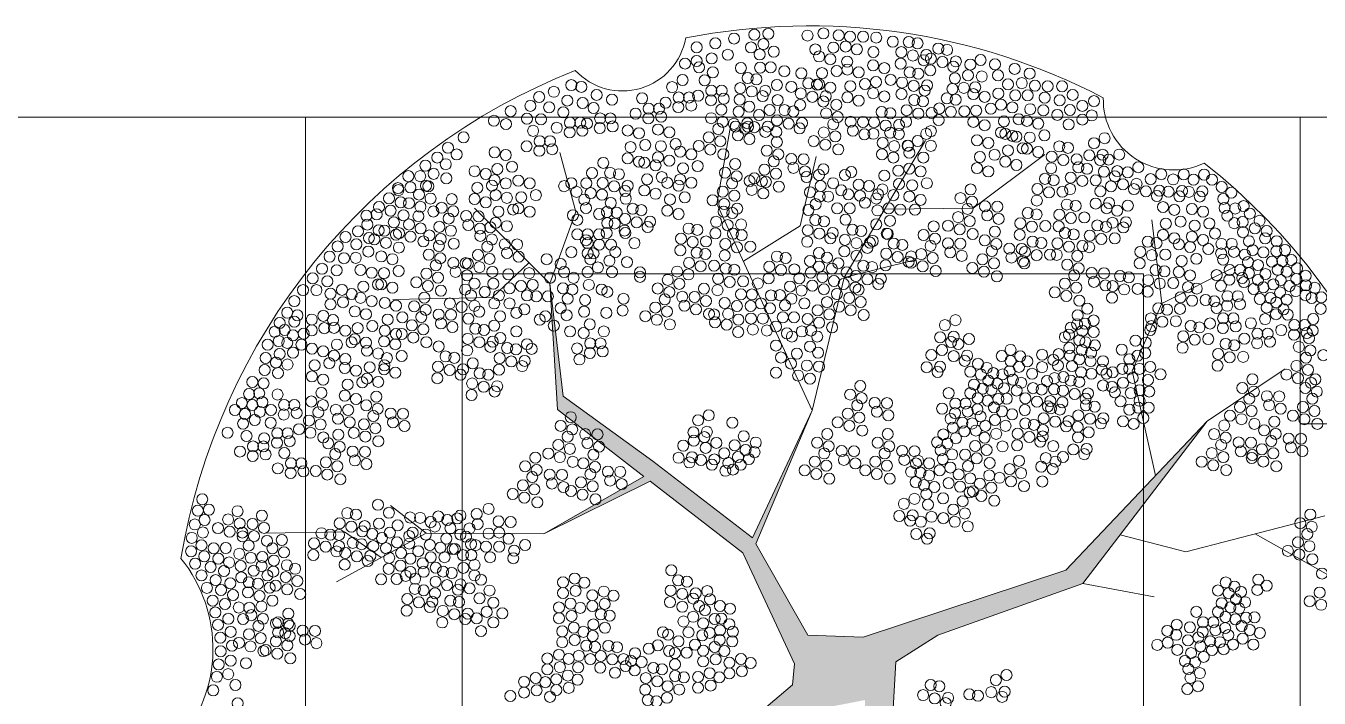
# Model space of a CAD drawing. Header units: metres. Extents: x 0 to 8495, y 0 to 3455.
# Drawn here: x 8290.879 to 8292.777, y 224.199 to 225.185 of the extents above; entities that cross this region are included whole.
import ezdxf

# ---------------------------------------------------------------- set-up
doc = ezdxf.new("R2010")
doc.units = ezdxf.units.M
doc.header["$MEASUREMENT"] = 0
doc.layers.get('0').update_dxf_attribs({"lineweight": 18})
doc.layers.add('zelen', color=69, linetype='Continuous', lineweight=18)

# ---------------------------------------------------------------- blocks, each defined once
blk = doc.blocks.new('z_550')
at = {"linetype": 'Continuous', "lineweight": 13}
blk.add_hatch(color=256, dxfattribs=at).paths.add_polyline_path([(13.85, -29.92), (13.85, -95.11), (29.93, -116.54), (22.78, -191.56), (37.59, -108.88), (81.37, -125.37), (37.97, -106.72), (23.68, -91.54), (28.15, -12.06), (47.8, 0.45), (115.71, 24.56), (173.79, 100.47), (107.67, 30.81), (12.96, -0.45), (-12.96, 0.45), (-37.24, 43.13), (-10.88, 105.37), (-38.87, 45.99), (-85.33, 81.71), (-127.33, 112.08), (-133.58, 164.77), (-130.01, 105.83), (-89.6, 74.6), (-136.3, 47.8), (-86.67, 72.34), (-43.34, 38.85), (-19.21, -12.95), (-20.1, -22.77), (-85.33, -78.14), (-88.9, -115.65), (-154.13, -152.26), (-82.65, -116.54), (-78.18, -82.61), (-9.38, -34.38)])
at = {"lineweight": 13}
for p, q in [((-55.42, 202.04), (-48.97, 239.09)), ((3.99, 167.59), (42.08, 231.66)), ((-121.44, 198.23), (-128.87, 226.09)), ((-16.45, 191.73), (-9.02, 224.23)), ((64.38, 200.09), (97.82, 225.16)), ((-133.58, 164.77), (-168.82, 200.09)), ((-10.88, 105.37), (-55.42, 202.04)), ((23.03, 199.62), (64.38, 200.09)), ((-133.58, 164.77), (-121.44, 198.23)), ((152.64, 155.51), (147.99, 194.51)), ((-43.07, 175.24), (-16.45, 191.73)), ((3.99, 167.59), (37.44, 175.94)), ((-143.31, 174.52), (-160.46, 158.3)), ((152.64, 155.51), (186.09, 172.23)), ((-133.58, 164.77), (-130.01, 105.83)), ((-127.33, 112.08), (-133.58, 164.77)), ((-10.88, 105.37), (3.99, 167.59)), ((-160.46, 158.3), (-206.91, 157.37)), ((138.7, 123.94), (152.64, 155.51)), ((149.66, 75.05), (138.7, 123.94)), ((173.79, 100.47), (210.24, 124.87)), ((-85.33, 81.71), (-127.33, 112.08)), ((-130.01, 105.83), (-89.6, 74.6)), ((-38.87, 45.99), (-10.88, 105.37)), ((-10.88, 105.37), (-37.24, 43.13)), ((173.79, 100.47), (107.67, 30.81)), ((115.71, 24.56), (173.79, 100.47)), ((-38.87, 45.99), (-85.33, 81.71)), ((-136.3, 47.8), (-89.6, 74.6)), ((-86.67, 72.34), (-136.3, 47.8)), ((-86.67, 72.34), (-43.34, 38.85)), ((163.79, 39.44), (228.82, 56.16)), ((-229.57, 48.67), (-266.49, 48.06)), ((-212.35, 36.68), (-229.57, 48.67)), ((-191.43, 48.06), (-233.26, 25.31)), ((-136.3, 47.8), (-191.43, 48.06)), ((-12.96, 0.45), (-37.24, 43.13)), ((133.15, 47.35), (163.79, 39.44)), ((196.31, 47.8), (239.04, 23.66)), ((-43.34, 38.85), (-19.21, -12.95)), ((107.67, 30.81), (12.96, -0.45)), ((47.8, 0.45), (115.71, 24.56)), ((115.71, 24.56), (149.05, 18.3)), ((12.96, -0.45), (-12.96, 0.45)), ((28.15, -12.06), (47.8, 0.45)), ((23.68, -91.54), (28.15, -12.06)), ((-19.21, -12.95), (-20.1, -22.77)), ((-20.1, -22.77), (-85.33, -78.14))]:
    blk.add_line(p, q, dxfattribs=at)
at = {"color": 22, "lineweight": 5}
blk.add_line((-191.43, 48.06), (-208.04, 60.97), dxfattribs=at)
at = {"color": 82, "lineweight": 5}
for centre in [(-5.63, 281.7), (-56.17, 277.04), (-47.41, 279.32), (-13.08, 280.7), (1.52, 280.79), (6.78, 280.15), (12.92, 280.15), (19.05, 279.78), (26.79, 277.86), (34.29, 277.71), (38.38, 277.07), (-64.93, 275.2), (-57.92, 269.99), (-50.33, 271.73), (-9.43, 274.2), (-7.64, 270.94), (-2.38, 269.65), (-0.96, 275.11), (4.74, 275.57), (10, 274.29), (17.74, 273.01), (30.78, 272.95), (36.19, 271.39), (-70.34, 267.61), (-64.93, 268.8), (-63.77, 265.87), (-44.24, 265.57), (0.54, 264.16), (5.47, 268.52), (5.59, 264.81), (10.85, 263.53), (17.61, 266.77), (22.87, 265.49), (30.49, 267.55), (34.67, 263.51), (67.84, 269.25), (74.56, 267.24), (83.76, 265.14), (-71.51, 259.92), (-61.14, 259.81), (-57.34, 263.49), (-15.93, 263.06), (-12.72, 258.39), (-8.63, 257.75), (-7.64, 257.94), (-6.33, 263.15), (13.77, 258.03), (18.92, 258.99), (25.79, 260), (38.76, 262.87), (76.02, 262.11), (80.69, 257.9), (87.12, 258.45), (90.77, 262.94), (-76.38, 256.6), (-73.31, 251.75), (-68.49, 251.75), (-64.21, 252.57), (-58.07, 254.95), (-53.25, 254.95), (-10.82, 252.07), (-4.54, 252.35), (-2.38, 256.38), (5.59, 251.81), (6.91, 257.03), (17.61, 253.77), (22.87, 252.22), (69.72, 252.06), (76.16, 253.6), (84.05, 252.78), (89.89, 252.78), (93.25, 257.26), (97.78, 251.68), (99.24, 256.99), (105.96, 256.99), (110.93, 252.96), (-104.52, 250.76), (-90.41, 251.39), (-87.35, 246.54), (-82.53, 246.54), (-79.45, 249.37), (-73.46, 247.26), (-67.47, 247.99), (-58.22, 250.47), (-53.41, 246.1), (-52.23, 251.2), (-5.71, 249.88), (0.36, 248.32), (10.85, 250.25), (72.64, 246.56), (77.43, 248.37), (82.69, 247.09), (91.06, 246.28), (97.2, 245.73), (104.79, 250.4), (109.61, 245.91), (115.45, 247.83), (120.86, 250.03), (-93.48, 244.16), (-87.49, 242.05), (-81.5, 242.78), (64.46, 240.34), (78.75, 240.59), (85.61, 241.6), (89.53, 240.81), (94.79, 239.53), (103.77, 243.62), (115.45, 241.43), (119.84, 243.35), (-104.21, 238.21), (-97.14, 236.33), (-91.88, 235.05), (-82.95, 236.76), (-77.69, 235.48), (42.42, 234.74), (44.61, 236.03), (69.72, 238.78), (77.43, 235.37), (79.38, 234.76), (82.69, 233.81), (84.63, 233.48), (97.71, 234.03), (109.03, 239.14), (-181.2, 228.24), (-173.9, 233.1), (-95.82, 228.55), (-88.96, 229.56), (-81.64, 228.98), (-74.77, 229.99), (33.75, 229.28), (33.95, 229.16), (38.48, 231.45), (44.61, 229.16), (66.19, 231.73), (71.45, 230.45), (87.56, 227.99), (89.53, 227.81), (90.85, 233.03), (-186.17, 223.67), (-177.11, 225.13), (-159.42, 226.12), (-154.16, 224.84), (-97.14, 223.33), (-91.88, 221.78), (-89.4, 221.29), (-82.95, 223.76), (-77.69, 222.21), (-72.63, 226.45), (-67.38, 225.17), (27.09, 223.67), (34.53, 225.96), (41.11, 223.67), (67.51, 223.95), (74.37, 224.96), (79.38, 221.76), (80.69, 226.98), (94.79, 226.25), (-191.72, 219.91), (-187.92, 216.07), (-182.22, 220.56), (-168.77, 217.3), (-163.51, 216.01), (-158.11, 218.34), (-151.24, 219.35), (-84.14, 220.01), (-71.32, 218.67), (-7.68, 215.52), (-5.63, 218.18), (7.37, 216.89), (22.85, 215.25), (29.42, 217.53), (34.53, 218.45), (39.79, 217.17), (66.19, 218.74), (71.45, 217.18), (84.63, 220.2), (-204.57, 209.39), (-199.75, 214.97), (-198.73, 209.75), (-194.2, 214.97), (-191.43, 210.49), (-190.35, 210.25), (-181.93, 213.96), (-167.46, 209.52), (-160.59, 210.52), (-159.42, 213.12), (-154.16, 211.57), (-148.26, 212.88), (-143, 211.6), (-126.87, 210.3), (-123.51, 211.68), (-97.2, 210.48), (-88.09, 213.51), (-81.22, 214.52), (-78.65, 211.84), (-73.39, 210.56), (-72.63, 213.45), (-67.38, 211.89), (-13.52, 214.61), (-6.95, 210.39), (-1.11, 211.68), (10.87, 211.04), (15.69, 210.39), (29.71, 211.31), (35.85, 210.67), (42.71, 211.68), (176.07, 213.32), (180.6, 209.94), (-168.77, 204.3), (-158.9, 206.13), (-153.65, 204.85), (-146.94, 205.1), (-140.08, 206.11), (-98.37, 208.01), (-98.05, 204.39), (-89.4, 208.29), (-84.14, 206.74), (-77.34, 204.06), (-70.47, 205.06), (-11.91, 207.47), (-7.39, 205.45), (-3.44, 205.45), (2.69, 208.38), (6.05, 206.46), (11.46, 205.82), (19.05, 204.54), (19.93, 206.46), (21.97, 208.75), (27.09, 206.09), (34.53, 205.45), (39.79, 203.9), (181.33, 204.35), (185.13, 207.28), (-214.5, 197.12), (-163.51, 202.74), (-157.59, 198.35), (-150.72, 199.36), (-148.26, 199.89), (-143, 198.33), (-94.84, 199.72), (-90.75, 199.08), (-78.65, 198.84), (-73.39, 197.28), (-9.28, 201.88), (0.79, 199.96), (6.64, 199.96), (13.79, 202.52), (19.64, 198.95), (24.89, 199.96), (30.3, 199.32), (37.16, 199.32), (153.16, 200.52), (158.42, 199.24), (166.64, 199.65), (171.89, 198.37), (181.91, 200.14), (186.88, 199.87), (190.82, 200.97), (193.74, 197.49), (-219.32, 196.48), (-218.89, 192.36), (-153.65, 191.58), (-122.78, 196.66), (-98.35, 194.96), (-92.94, 193.41), (-86.66, 193.68), (19.05, 192.45), (25.48, 194.1), (154.47, 192.74), (161.34, 193.75), (167.95, 191.87), (174.82, 192.88), (183.23, 196.48), (186.44, 193), (190.38, 193.55), (198.27, 194.1), (-229.11, 186.5), (-223.27, 189.16), (-218.16, 186.05), (-215.6, 185.47), (-116.64, 185.04), (-98.64, 189.56), (-98.24, 188.43), (24, 188.15), (24.46, 187.97), (153.16, 187.52), (158.42, 185.97), (166.64, 186.65), (171.89, 185.1), (177.42, 188.17), (190.53, 188.79), (196.08, 190.62), (200.9, 185.95), (201.63, 189.34), (-232.76, 182.11), (-224, 183.12), (-218.45, 179.73), (-153.57, 179.02), (-123.51, 179.45), (-115.91, 183.67), (-115.91, 178.9), (-113.14, 178.9), (-110.51, 182.93), (-94, 183.67), (17.45, 184.67), (160.55, 183.14), (165.81, 181.85), (174.35, 180.94), (180.34, 178.84), (180.49, 183.32), (185.31, 183.32), (186.33, 179.57), (193.31, 184.58), (195.06, 180.37), (200.02, 179.36), (206.16, 179.91), (206.31, 184.58), (210.25, 180.46), (-236.56, 177.35), (-229.84, 176.62), (-224.29, 176.8), (-212.4, 177.44), (-207.14, 176.16), (-190.16, 178.3), (-186.86, 173.27), (-184.77, 176.61), (-178.7, 174.42), (-172.94, 174.31), (-171.87, 174.11), (-167.15, 178.16), (-161.76, 176.3), (-135.05, 176.16), (-128.47, 173.96), (-114.6, 176.16), (-105.69, 175.43), (-97.51, 174.79), (161.86, 175.35), (168.73, 176.36), (181.27, 175.95), (191.41, 178.26), (192.87, 174.79), (197.54, 173.41), (204.11, 174.97), (208.93, 175.33), (213.17, 175.79), (-244.45, 167.19), (-240.06, 171.67), (-233.2, 170.94), (-222.09, 171.1), (-216.83, 169.82), (-211.08, 169.66), (-204.22, 170.67), (-191.24, 169.4), (-185.85, 167.55), (-177.66, 170.26), (-172.27, 168.58), (-166.47, 172.43), (-160.41, 170.24), (-153.01, 169.11), (-143.22, 169.66), (-133.44, 167.46), (-126.87, 170.21), (-122.48, 167.46), (-115.91, 170.21), (-111.09, 172.31), (-104.52, 170.21), (-91.37, 170.03), (-91.37, 167.92), (160.55, 170.14), (165.81, 168.58), (178.2, 168.72), (184.33, 171.1), (189.15, 171.1), (190.18, 167.34), (193.31, 169.66), (201.05, 169.2), (206.74, 171.22), (210.98, 170.3), (215.51, 166.91), (215.8, 171.86), (219.89, 168.38), (-248.97, 161.7), (-242.69, 161.7), (-237.58, 165.81), (-230.71, 161.82), (-220.77, 163.32), (-213.91, 164.33), (-212.4, 164.45), (-207.14, 162.89), (-195.96, 165.36), (-190.57, 163.67), (-184.51, 161.48), (-173.17, 161.97), (-168.79, 164.72), (-163.97, 160.87), (-160.02, 164.72), (-152.43, 162.52), (-147.02, 163.62), (-141.62, 164.17), (-127.45, 162.52), (-123.07, 161.97), (-115.33, 164.17), (-109.34, 161.97), (-106.71, 160.87), (180.22, 163.72), (184.19, 166.61), (190.97, 165.45), (195.5, 162.24), (197.54, 166.46), (200.02, 162.98), (204.7, 164.35), (208.2, 166.36), (212.29, 163.62), (215.22, 161.24), (220.04, 163.98), (224.12, 162.79), (-253.06, 156.57), (-236.12, 160.08), (-236.12, 155.04), (-230.27, 156.05), (-226.18, 159.89), (-222.09, 158.1), (-216.83, 156.54), (-210.73, 155.73), (-192.27, 158.2), (-180.32, 155.47), (-170.39, 159.22), (-159.58, 155.47), (-157.39, 159.22), (-152.43, 155.47), (-144.25, 159.22), (-139.87, 158.77), (-134.46, 158.77), (-125.26, 157.67), (-117.08, 157.12), (-99.11, 157.67), (-51.79, 155.65), (-44.19, 159.77), (-39.08, 159.68), (-34.85, 155.47), (-30.17, 159.22), (-25.98, 159.34), (-20.58, 157.66), (-14.52, 155.47), (-3.94, 156.1), (183.28, 158.87), (188.1, 158.87), (189.13, 155.12), (198.42, 157.58), (203.38, 158.03), (206.16, 155.93), (207.91, 160.6), (210.98, 157.21), (219.74, 159.32), (222.66, 158.03), (227.19, 158.31), (-224.76, 151.73), (-219.5, 150.45), (-205.47, 154.45), (-202.55, 148.96), (-196.99, 154.16), (-193.69, 149.14), (-191.59, 152.48), (-185.53, 150.29), (-179.77, 150.17), (-174.77, 153.82), (-168.79, 154.37), (-166.59, 151.63), (-156.81, 149.43), (-149.21, 151.08), (-145.42, 152.72), (-135.63, 149.43), (-128.47, 153.27), (-125.7, 149.98), (-117.52, 151.63), (-107.15, 151.08), (-99.55, 152.18), (-59.16, 150.56), (-56.76, 150.34), (-50.18, 150.62), (-46.09, 154.28), (-39.67, 154.28), (-30.61, 153.18), (-24.62, 148.97), (-23.6, 154.56), (-19.36, 148.97), (-8.32, 152.22), (-2.93, 150.37), (1.7, 153.98), (113.26, 149.89), (117.79, 153), (183.14, 154.38), (201.63, 153.55), (206.01, 150.44), (209.52, 152.72), (211.48, 150.25), (-239.03, 143.92), (-234.45, 144.05), (-229.19, 142.76), (-223.45, 143.95), (-216.58, 144.95), (-184.49, 146.13), (-179.1, 144.45), (-171.63, 148.34), (-168.41, 143.67), (-164.32, 143.03), (-159.58, 145.13), (-138.26, 147.87), (-131.69, 145.13), (-114.89, 145.68), (-56.32, 146.68), (-50.91, 145.58), (-45.36, 147.87), (-39.52, 148.42), (-38.64, 143.3), (-33.97, 148.42), (-32.07, 142.84), (-27.83, 144.67), (-13.03, 148.18), (-11.48, 142.84), (-7.64, 146.5), (-1.58, 144.31), (110.05, 144.12), (112.97, 145.77), (115.45, 142.66), (116.62, 146.04), (120.71, 147.51), (181.13, 143.99), (181.27, 148.48), (186.09, 148.48), (187.12, 144.72), (194.23, 146.25), (200.9, 148.15), (208.42, 143.02), (214.55, 145.4), (-226.27, 137.27), (-224.76, 138.73), (-219.5, 137.17), (-211.06, 137.7), (-171.92, 138.91), (-166.51, 137.35), (-160.23, 137.63), (-156.72, 139.35), (-149.21, 142.38), (-124.09, 142.38), (-117.75, 141.65), (-114.69, 136.79), (-109.87, 136.79), (-108.32, 142.38), (-45.51, 142.11), (-22.72, 141.47), (-20.39, 140), (-15.71, 142.38), (-8.55, 140), (107.27, 139.73), (109.17, 140.92), (113.99, 138.26), (116.91, 137.35), (120.71, 142.11), (140.28, 138.08), (145.1, 137.16), (182.44, 136.57), (191.16, 139.01), (197.15, 136.91), (197.29, 141.39), (202.11, 141.39), (203.14, 137.64), (214.4, 140.91), (220.39, 141.64), (-249.71, 136.21), (-244.81, 134.36), (-239.55, 133.08), (-234.45, 131.05), (-233.14, 136.26), (-219.08, 133.36), (-213.82, 132.08), (-205.8, 136.42), (-202.88, 130.93), (-172.21, 133.51), (-161.4, 135.16), (-153.51, 134.69), (-149.42, 134.04), (-144.25, 136.43), (-142.06, 134.23), (-120.82, 134.41), (-114.83, 132.31), (-108.84, 133.04), (-27.83, 135.79), (-18.05, 132.04), (-11.91, 135.33), (-8.12, 132.49), (77.77, 130.94), (81.86, 133.78), (86.39, 130.76), (96.61, 131.49), (104.35, 131.76), (109.32, 134.69), (109.61, 131.03), (115.16, 133.68), (119.54, 132.49), (121.3, 135.88), (133.86, 133.87), (141.31, 131.03), (144.81, 132.31), (186.53, 135.93), (-243.5, 126.58), (-236.63, 127.59), (-229.44, 125.34), (-229.19, 129.49), (-217.77, 125.58), (-211.06, 124.7), (-210.9, 126.58), (-209.75, 129.92), (-151.61, 128.37), (-145.33, 128.64), (-119.71, 129.29), (-25.5, 130.21), (-20.82, 127.37), (-13.37, 126.45), (-7.68, 125.99), (66.67, 127.28), (70.76, 125.35), (81.86, 128.56), (85.8, 125.81), (89.75, 128.38), (96.61, 125.72), (101.87, 129.11), (104.06, 126.45), (110.63, 126.18), (113.99, 129.38), (119.25, 128.47), (124.51, 124.53), (125.09, 128.47), (134.15, 124.9), (137.36, 129.38), (137.36, 124.9), (142.18, 124.9), (147.15, 125.81), (-244.81, 121.36), (-239.55, 119.81), (-224.18, 124.06), (-221.26, 118.57), (-219.08, 120.36), (-213.82, 118.8), (-205.8, 123.15), (-27.83, 123.16), (-17.46, 121.78), (-11.91, 120.32), (47.74, 123.47), (63.02, 123.52), (67.98, 122.24), (71.49, 119.4), (73.83, 122.88), (81.42, 123.8), (91.94, 122.61), (98.92, 119.21), (102.41, 120.55), (106.58, 121.09), (109.92, 119.44), (114.01, 118.8), (114.87, 123.25), (119.69, 122.61), (126.7, 122.61), (129.62, 123.25), (134.44, 118.4), (138.97, 120.69), (146.13, 119.68), (151.97, 122.33), (-260.87, 112.91), (-229.44, 112.34), (-228.13, 117.56), (52.94, 113.55), (63.02, 113.55), (64.77, 117.57), (68.86, 115.65), (72.95, 115.1), (75.72, 118.03), (78.77, 115.85), (96.4, 115.23), (102.15, 115.32), (106.42, 114.68), (125.09, 117.12), (129.33, 116.47), (130.64, 113.91), (138.09, 113.55), (142.18, 114.83), (146.71, 114.28), (-257.81, 108.05), (-252.99, 108.05), (-214.7, 111.94), (49.87, 106.31), (56.01, 108.69), (60.83, 108.69), (66.52, 111.17), (71.2, 110.07), (74.12, 106.95), (76.16, 110.8), (80.11, 110.98), (133.27, 109.7), (141.6, 106.77), (142.18, 109.98), (146.42, 106.77), (-271.52, 100.96), (-263.94, 105.67), (-257.95, 103.57), (-251.96, 104.3), (53.81, 101.55), (55.86, 104.21), (61.85, 104.94), (66.38, 105.95), (67.84, 102.65), (77.92, 105.03), (82.59, 103.66), (134.44, 100.36), (137.36, 105.86), (143.94, 101.92), (-284.25, 95.03), (-276.99, 99.29), (-264.08, 99.67), (-261.01, 94.82), (-256.19, 94.82), (-250.88, 96.7), (50.46, 94.23), (54.84, 97.43), (59.37, 99.72), (60.24, 95.7), (63.89, 99.36), (65.65, 96.06), (70.03, 98.26), (139.41, 99.17), (-275.39, 93.48), (-272.33, 88.63), (-267.51, 88.63), (-267.14, 92.44), (-261.15, 90.34), (-255.17, 91.07), (47.53, 90.57), (52.35, 90.02), (56.3, 92.49), (-278.46, 86.25), (-272.47, 84.15), (-266.48, 84.88), (-257.67, 85.59), (49.14, 86.82), (50.16, 82.7), (54.55, 84.89), (-260.74, 78.36), (-254.75, 76.25), (-254.61, 80.74), (-249.78, 80.74), (-248.76, 76.98), (48.7, 77.48), (53.67, 78.76), (-298.15, 58.6), (-296.11, 63.93), (-292.98, 59.07), (-279.59, 58.36), (-213.92, 61.37), (-162.21, 59.45), (-299.56, 52.17), (-295.02, 54.21), (-283.98, 54.49), (-278.58, 52.64), (-272.58, 52.41), (-213.48, 52.58), (-208.81, 57.61), (-198.88, 55.42), (-194.2, 55.23), (-189.23, 53.31), (-185.73, 55.88), (-181.49, 54.23), (-176.82, 54.96), (-175.36, 56.33), (-167.76, 57.07), (-167.33, 52.4), (-157.54, 53.59), (-300.98, 45.9), (-295.8, 48.4), (-288.69, 50.45), (-283.3, 48.76), (-277.3, 48.37), (-277.24, 46.57), (-271.9, 46.69), (-208.37, 48.37), (-204.72, 51.76), (-199.31, 46.72), (-197.71, 48.37), (-191.57, 47.45), (-187.34, 51.21), (-180.03, 50.38), (-175.36, 47.45), (-172.73, 46.45), (-171.12, 50.29), (-162.21, 47.91), (-157.25, 48.37), (-296.43, 42.45), (-290.78, 41.04), (-285.07, 41.17), (-274.41, 42.31), (-205.01, 43.79), (-199.31, 43.24), (-189.67, 42.6), (-184.71, 41.32), (-181.93, 45.53), (-179.01, 40.68), (-177.99, 40.68), (-170.39, 42.97), (-168.35, 42.51), (-163.38, 41.78), (-157.25, 41.78), (-152.87, 45.53), (-150.24, 39.95), (-145.12, 42.6), (-301.29, 39.62), (-299.41, 33.82), (-295.17, 37.27), (-288.58, 36.18), (-283.51, 34.39), (-278.8, 38.44), (-273.4, 36.59), (-208.66, 36.56), (-203.11, 38.85), (-198.73, 36.19), (-195.08, 39.67), (-193.02, 34.05), (-189.23, 36.84), (-182.81, 36.84), (-174.19, 37.84), (-170.25, 37.84), (-161.48, 36.84), (-150.67, 36.38), (-296.43, 28.34), (-292.19, 32.26), (-285.92, 30.37), (-278.12, 32.71), (-272.06, 30.52), (-208.95, 31.43), (-203.4, 32.9), (-200.92, 28.14), (-198.73, 29.97), (-192.55, 30.05), (-174.04, 31.89), (-168.79, 33.27), (-168.79, 28.32), (-76.77, 30.7), (-293.92, 22.53), (-289.84, 26.14), (-282.93, 24.68), (-277.79, 27.4), (-274.34, 25.1), (-269.99, 24.46), (-212.46, 26.49), (-205.16, 26.67), (-196.55, 26.76), (-171.12, 22.28), (-165.72, 26.31), (-127.39, 25.13), (-121.98, 26.87), (-117.45, 24.95), (-73.55, 26.03), (-69.46, 25.39), (182.49, 25.05), (186.58, 23.13), (197.68, 26.33), (201.63, 23.59), (-291.25, 16.57), (-287.32, 21.54), (-281.67, 19.19), (-274.71, 20.42), (-269.31, 18.73), (-166.45, 17.61), (-161.77, 21.27), (-160.02, 15.6), (-127.39, 20.1), (-121.54, 21.1), (-113.72, 19.06), (-108.31, 20.8), (-103.79, 18.87), (-77.35, 15.87), (-77.06, 21.27), (-71.65, 19.72), (-66.54, 17.52), (-65.37, 19.99), (-59.97, 21), (-58.65, 17.15), (178.84, 21.3), (183.81, 20.02), (187.31, 17.18), (189.65, 20.66), (191.55, 15.81), (197.25, 21.57), (-289.99, 11.04), (-285.44, 14.96), (-279.01, 13.35), (-274.05, 13.2), (-273.11, 9.76), (-163.09, 11.3), (-155.79, 10.65), (-129.29, 13.37), (-123.88, 15.1), (-119.35, 13.18), (-113.72, 14.02), (-107.88, 15.03), (-71.65, 13.68), (-63.77, 14.04), (-60.99, 12.12), (-53.98, 14.04), (-49.31, 12.76), (168.76, 11.32), (178.84, 11.32), (180.59, 15.35), (184.68, 13.43), (188.77, 12.88), (-288.73, 5.24), (-283.87, 8.06), (-276.99, 7.93), (-269.82, 4.74), (-167.76, 8.27), (-160.02, 6.35), (-129.29, 8.33), (-123.44, 9.34), (-122.36, 3.91), (-71.07, 6.81), (-66.54, 9.01), (-61.87, 5.99), (-56.46, 8), (-53.4, 8.18), (-49.6, 5.53), (171.83, 6.47), (176.65, 6.47), (182.2, 3.72), (182.35, 8.94), (187.02, 7.84), (189.94, 4.73), (191.99, 8.58), (195.93, 8.76), (-287.63, -0.72), (-282.77, 1.94), (-274.2, 0.86), (-165.72, 2.32), (-127.77, 2.17), (-121.93, -1.86), (-117.84, 1.98), (-80.71, 1.78), (-78.23, 0.68), (-73.41, -2.44), (-68.73, 1.78), (-62.31, 0.31), (-58.8, 1.5), (-54.13, -1.79), (-53.98, 2.69), (-48.28, -2.44), (-47.99, 2.05), (169.64, -0.67), (171.68, 1.98), (175.19, -2.5), (177.67, 2.72), (183.66, 0.43), (190.38, -1.22), (193.74, 2.81), (198.41, 1.44), (-287.48, -7.15), (-282.14, -4.49), (-278.92, -3.18), (-273.52, -4.86), (-127.77, -2.87), (-116.51, -4.46), (-102.11, -5.23), (-93.71, -8.02), (-87.28, -5.91), (-83.05, -4.36), (-77.79, -7.01), (-75.01, -7.93), (-69.61, -7.74), (-65.67, -3.99), (-61.87, -6.83), (-56.46, -5.09), (-51.94, -7.01), (166.28, -7.99), (170.66, -4.79), (176.07, -6.53), (179.72, -2.87), (181.47, -6.16), (185.85, -3.97), (195.35, -3.97), (-288.42, -13.27), (-282.77, -11.54), (-275.59, -12.69), (-134.72, -10.49), (-129.32, -8.75), (-128.88, -14.52), (-124.79, -10.68), (-120.31, -14.62), (-120.01, -9.22), (-99.11, -10.77), (-98.09, -14.06), (-95.61, -11.68), (-90.64, -12.14), (-75.01, -13.24), (-61.87, -11.86), (-56.02, -10.86), (-49.59, -12.42), (-44.19, -10.69), (-39.66, -12.61), (163.36, -11.65), (168.18, -12.2), (172.12, -9.73), (-289.25, -19.04), (-283.97, -17.81), (-140.19, -19.63), (-134.72, -15.53), (-130.53, -20.2), (-125.13, -18.46), (-120.6, -20.38), (-103.06, -17.17), (-93.86, -16.07), (-64.24, -19.1), (-58.83, -17.36), (-54.31, -19.28), (-49.59, -17.46), (-43.75, -16.45), (164.97, -15.41), (165.99, -19.53), (170.37, -17.33), (-290.95, -25.4), (-280.56, -22.92), (-145.6, -21.37), (-145.6, -26.4), (-139.76, -25.4), (-135.67, -21.55), (-130.53, -25.23), (-124.69, -24.23), (-64.24, -24.13), (-58.39, -23.13), (164.53, -24.74), (169.49, -23.46), (-279.53, -31.44), (-152.05, -28.03), (-133.51, -28.41)]:
    blk.add_circle(centre, 2.58, dxfattribs=at)
at = {"color": 108, "lineweight": 5}
for centre in [(-37.95, 281.16), (-33.69, 276.7), (-31.36, 281.54), (-39.5, 275.15), (-35.43, 271.86), (-28.84, 273.21), (-35.24, 265.66), (-30.32, 265.87), (-23.89, 264.04), (55.12, 266.13), (63.09, 267.16), (-41.03, 260.9), (-36.94, 260.26), (55.82, 260.73), (61.97, 262.13), (68.42, 261.57), (54.7, 255.7), (60.01, 256.26), (64.46, 253.34), (65.33, 256.53), (52.07, 251.37), (56.16, 250.73), (65.78, 245.56), (53.97, 245.05), (60.25, 245.33), (-113.87, 216.44), (-105.38, 216.52), (-101.29, 215.88), (-116.48, 211.67), (-108.88, 211.76), (-103.48, 210.21), (-121.09, 207.66), (-117.48, 204.05), (-114.47, 207.06), (-109.18, 206.36), (-116.64, 200.05), (-110.51, 197.3), (-106.85, 198.24), (-105.05, 202.45), (-102.33, 197.95), (-120.73, 194.56), (-106.65, 193.03), (-103.24, 192.83), (-120.73, 187.78), (-115.91, 187.78), (-110.51, 187.78), (-107, 188.43), (-7.67, 179.04), (-11.91, 175.33), (-3.95, 176.92), (1.35, 174.27), (-11.56, 169.85), (-7.67, 172.68), (5.24, 170.03), (3.83, 164.55), (-259.87, 131.86), (-266.47, 129.96), (-261.58, 127.86), (-256.23, 126.93), (-266.93, 124.37), (-260.65, 122.98), (78.1, 122.3), (82.94, 119.88), (86.83, 118.4), (-267.41, 118.16), (84.68, 114.78), (-48.24, 99.75), (75.14, 94.52), (-47.12, 89.19), (-42.89, 93.42), (-37.26, 90.46), (78.09, 88.63), (101.81, 88.79), (-52.02, 85.42), (-45.61, 83.67), (-42.05, 86.94), (-40.5, 82.72), (-37.83, 85.96), (98.34, 83.18), (106.35, 83.72), (-51.44, 77.26), (-50.07, 80.89), (-47.94, 77.84), (-44.3, 80.05), (35.38, 76.79), (37.62, 80.67), (38.65, 81.91), (39.65, 76.36), (43.78, 80.77), (96.2, 79.18), (101.55, 78.11), (102.88, 81.58), (37.51, 71.95), (41.36, 70.53), (43.78, 75.08), (96.74, 72.24), (42.5, 66.4), (46.19, 69.67), (50.32, 64.36), (43.25, 61.42), (-216.56, 47.7), (-212.09, 45.82), (-216.09, 42.05), (-210.2, 41.11), (-268.36, 32.69), (-265.61, 28.33), (-262.84, 30.16), (-186.9, 31.94), (-264.6, 22.61), (-261.76, 23.52), (-257.04, 27.56), (-263.25, 16.54), (159.57, 5.28), (165.7, 4.09), (155.13, 2.41), (159.31, 0.58), (164.8, -2.03), (150.43, -4.12), (155.39, -3.08), (159.83, -6.47)]:
    blk.add_circle(centre, 2.58, dxfattribs=at)
at = {"color": 96, "lineweight": 5}
for centre in [(42.47, 271.67), (44.6, 269.88), (48.11, 274.64), (52.2, 274), (41.3, 269.19), (44.31, 264.48), (50.01, 268.32), (56.29, 268.6), (31.17, 258.75), (42.85, 257.47), (-44.53, 256.14), (-39.13, 254.58), (-34.02, 252.39), (-32.85, 254.86), (-16.22, 253.63), (30.87, 253.35), (36.57, 257.2), (41.68, 255), (-44.82, 250.74), (-40.33, 247.46), (-30.75, 245.9), (-27.04, 250.52), (-23.82, 245.86), (-16.52, 248.23), (33.31, 245.81), (36.81, 250.57), (40.9, 249.93), (48.56, 246.61), (-47.5, 239.44), (-45.31, 245.12), (-41.22, 239.72), (-35.72, 243.56), (-27.33, 241.1), (-21.93, 239.54), (-19.74, 245.21), (-15.65, 239.81), (18.05, 240.19), (21.56, 244.95), (25.65, 244.31), (33.02, 240.41), (38.71, 244.25), (44.99, 244.53), (48.27, 241.21), (-42.39, 237.24), (-37.91, 237.89), (-32.8, 235.69), (-31.63, 238.16), (-27.62, 235.69), (-16.81, 237.34), (17.76, 234.79), (23.46, 238.63), (25.57, 235.32), (29.66, 234.68), (29.74, 238.91), (22.07, 230.56), (27.47, 229), (104.62, 228.86), (108.71, 228.22), (120.84, 230.37), (125.81, 232.72), (-108.59, 221.19), (21.77, 225.16), (101.11, 224.1), (106.51, 222.55), (112.8, 222.82), (118.65, 224.7), (123.76, 222.5), (124.93, 224.97), (127.69, 222.73), (132.67, 225.08), (100.82, 218.7), (113.52, 219.07), (117.61, 218.43), (125.5, 217.06), (131.78, 217.33), (136.66, 216.8), (141.63, 219.15), (152.32, 215.92), (162.87, 215.79), (172.38, 215.66), (97.94, 213.73), (102.03, 213.09), (110.01, 214.31), (115.42, 212.76), (121.7, 213.03), (128.85, 210.19), (130.61, 214.86), (134.46, 211.13), (140.75, 211.4), (147.35, 213.58), (157.9, 213.45), (167.41, 213.32), (94.14, 203.57), (94.43, 208.97), (99.84, 207.42), (106.12, 207.69), (109.72, 208.91), (123.87, 207.85), (139.58, 208.93), (145.15, 207.91), (150.27, 205.71), (151.44, 208.18), (155.71, 207.77), (160.82, 205.58), (161.99, 208.05), (165.22, 207.65), (170.33, 205.45), (171.5, 207.92), (-52.31, 198.42), (-48.22, 197.78), (-12.64, 199.13), (89.92, 197.72), (94.01, 197.07), (108.18, 201.72), (112.27, 201.08), (121.68, 202.17), (126.79, 199.98), (127.96, 202.45), (131.71, 198.86), (136.69, 201.21), (-87.83, 191.21), (-55.82, 193.66), (-50.41, 192.1), (-44.13, 192.38), (-9.43, 194.46), (-5.34, 193.82), (4.71, 194.64), (86.42, 192.96), (91.82, 191.4), (98.1, 191.67), (104.38, 191.56), (104.67, 196.96), (110.08, 195.4), (116.36, 195.68), (122.42, 191.93), (126.51, 191.29), (129.52, 193.19), (134.63, 190.99), (135.8, 193.46), (-72.22, 185.74), (-68.71, 190.5), (-64.62, 189.86), (-56.11, 188.26), (-47.98, 188.06), (-43.89, 187.42), (-12.94, 189.7), (-7.53, 188.15), (-2.42, 185.95), (-1.25, 188.42), (4.41, 185.21), (7.92, 189.97), (12.01, 189.33), (86.13, 187.55), (107.29, 188.37), (111.38, 187.73), (118.92, 187.17), (124.32, 185.61), (130.6, 185.89), (-72.51, 180.34), (-66.81, 184.19), (-64.94, 179.2), (-60.53, 184.46), (-51.48, 183.3), (-46.08, 181.74), (-39.8, 182.01), (-13.23, 184.3), (4.12, 179.81), (9.82, 183.65), (14.93, 181.45), (16.1, 183.93), (27.21, 183.48), (31.3, 182.84), (88.65, 179.61), (92.15, 184.37), (96.24, 183.73), (103.78, 183.61), (109.18, 182.06), (115.47, 182.33), (118.62, 181.77), (142.53, 179.61), (146.03, 184.37), (150.12, 183.73), (-68.45, 174.44), (-63.04, 172.88), (-60.85, 178.56), (-56.76, 173.16), (-51.77, 177.89), (-27.41, 177.4), (-23.32, 176.76), (9.83, 177.75), (13.05, 173.08), (23.42, 173.32), (23.71, 178.72), (29.11, 177.16), (34.23, 174.96), (35.39, 177.44), (88.35, 174.21), (94.05, 178.05), (100.33, 178.32), (103.49, 178.21), (142.24, 174.21), (147.93, 178.05), (154.21, 178.33), (-68.74, 169.04), (-54.87, 167.09), (-51.37, 171.85), (-47.28, 171.21), (-31.21, 167.24), (-30.92, 172.64), (-25.51, 171.09), (-19.23, 171.36), (9.54, 168.32), (14.94, 166.76), (17.14, 172.44), (21.23, 167.04), (133.08, 168.33), (137.17, 167.69), (149.74, 171.11), (153.83, 170.47), (-55.17, 161.69), (-49.47, 165.53), (-43.19, 165.81), (9.25, 162.92), (20.06, 164.56), (129.57, 163.57), (134.98, 162.02), (141.26, 162.29), (145.94, 160.95), (146.23, 166.35), (151.64, 164.79), (157.92, 165.07), (164.85, 163.09), (168.94, 162.45), (129.28, 158.17), (161.35, 158.33), (166.75, 156.78), (173.03, 157.05), (150.97, 153.22), (155.06, 152.58), (161.06, 152.93), (226.89, 152.96), (51.14, 145.33), (56.12, 147.67), (147.17, 143.06), (147.47, 148.46), (152.87, 146.91), (159.15, 147.18), (166.09, 144.9), (170.18, 144.26), (223.09, 142.8), (223.38, 148.2), (48.95, 139.65), (54.06, 137.46), (55.23, 139.93), (57.46, 136.53), (62.43, 138.87), (162.58, 140.14), (167.99, 138.58), (174.27, 138.85), (44.82, 131.34), (49.79, 133.68), (55.27, 130.85), (61.55, 131.13), (162.29, 134.74), (178.94, 131.81), (190.62, 130.53), (-185.83, 125.93), (-178.24, 130.05), (-174.15, 124.65), (-169.58, 127.49), (-157.31, 124.52), (-157.02, 129.93), (-146.5, 126.17), (42.63, 125.66), (48.91, 125.94), (60.38, 128.66), (178.64, 126.41), (184.34, 130.25), (-186.13, 120.53), (-180.43, 124.38), (-175.32, 122.18), (-166.37, 122.82), (-162.28, 122.18), (-170.17, 112.66), (-169.88, 118.06), (-164.47, 116.51), (-159.36, 114.31), (-158.19, 116.78), (92.31, 115.87), (111.82, 113.13), (118.1, 113.4), (88.8, 111.11), (94.21, 109.55), (99.32, 107.35), (100.49, 109.82), (100.84, 106.51), (106.13, 109.28), (116.94, 110.93), (117.08, 107.89), (121.17, 107.24), (-64.22, 100.88), (-59.24, 103.22), (88.51, 105.7), (97.34, 101.75), (104.93, 105.87), (109.02, 100.47), (113.58, 103.13), (118.98, 101.57), (125.26, 101.84), (-66.41, 95.2), (-60.13, 95.47), (85.22, 94.59), (88.73, 99.35), (92.82, 98.71), (97.04, 96.35), (102.74, 100.19), (107.85, 98), (113.28, 97.72), (118.37, 95.23), (124.09, 99.37), (-71.2, 89.01), (-66.23, 91.35), (-61.29, 93), (-55.75, 90.3), (84.93, 89.19), (90.63, 93.04), (95.74, 90.84), (96.91, 93.31), (113.39, 92.89), (-73.39, 83.33), (-67.11, 83.61), (-62.91, 82.29), (-60.72, 87.96), (-56.63, 82.56), (111.2, 87.22), (116.31, 85.02), (117.48, 87.49), (-68.28, 81.14), (-57.8, 80.09), (36.95, 64.15), (31.98, 61.81), (-231.82, 52.68), (-228.31, 57.44), (-224.22, 56.8), (29.79, 56.13), (34.9, 53.93), (36.07, 56.41), (39.93, 53.42), (44.9, 55.76), (-240.32, 48.07), (-236.23, 47.43), (-232.11, 47.28), (-226.41, 51.13), (-221.3, 48.93), (-220.13, 51.4), (37.74, 47.74), (44.02, 48.02), (-243.82, 43.31), (-238.42, 41.75), (-232.14, 42.03), (-225.69, 43.57), (-221.6, 42.93), (42.85, 45.55), (-244.12, 37.91), (-233.31, 39.55), (-229.19, 38.81), (-223.79, 37.25), (-218.68, 35.05), (-217.51, 37.53), (-229.48, 33.41), (-183.49, 30.14), (-179.41, 29.5), (-196.69, 22.05), (-187, 25.38), (-181.6, 23.82), (-176.48, 21.62), (-175.32, 24.1), (-200.19, 17.29), (-194.79, 15.74), (-192.6, 21.41), (-188.51, 16.01), (-187.29, 19.98), (-180.09, 16.52), (-176, 15.88), (-200.48, 11.89), (-189.68, 13.54), (-183.6, 11.76), (-178.19, 10.21), (-171.91, 10.48), (-109.71, 10.17), (-105.62, 9.53), (-183.89, 6.36), (-173.08, 8.01), (-113.22, 5.41), (-107.81, 3.86), (-113.51, 0.01), (-112.42, -5.1), (-106.2, -4.59), (-114.61, -10.78), (-109.71, -9.35), (-104.31, -10.91), (-110, -14.75), (-88.68, -19.65), (-85.17, -14.89), (-81.08, -15.53), (-74.97, -18.69), (-70.88, -19.33), (75, -20.56), (79.97, -18.21), (-88.97, -25.05), (-83.27, -21.2), (-78.48, -23.45), (-73.07, -25), (44.49, -22.85), (48.58, -23.49), (72.81, -26.23), (79.09, -25.96), (-87.77, -29.88), (-83.68, -30.52), (-78.77, -28.85), (40.98, -27.61), (46.39, -29.17), (51.5, -31.36), (52.67, -28.89), (62.57, -27.25), (66.66, -27.89), (77.92, -28.43)]:
    blk.add_circle(centre, 2.58, dxfattribs=at)
at = {"color": 7, "lineweight": 5}
for centre in [(-123.51, 257.54), (-138.55, 251.95), (-131.69, 254.43), (-118.83, 256.71), (-111.68, 252.96), (-151.84, 245.36), (-142.64, 247.83), (-133.88, 247.19), (-125.41, 250.31), (-118.25, 249.21), (-113.12, 246.82), (-159.73, 240.88), (-154.03, 239.32), (-144.25, 241.88), (-137.67, 241.52), (-127.25, 244.83), (-124.18, 239.98), (-119.36, 239.98), (-116.19, 239.58), (-110.05, 241.96), (-105.23, 241.96), (-58.12, 242.06), (-52.73, 240.37), (-4.36, 244.28), (1.03, 242.6), (7.1, 240.41), (12.86, 240.29), (-141.37, 236.17), (-130.31, 237.6), (-124.32, 235.5), (-118.34, 236.23), (-110.2, 237.48), (-54.83, 237.03), (-46.67, 238.18), (-45.62, 234.03), (-40.91, 238.07), (-5.44, 235.38), (-1.06, 239.26), (-0.05, 233.53), (8.14, 236.25), (13.53, 234.57), (-144.44, 228.93), (-138.3, 231.31), (-133.48, 231.31), (-132.46, 227.56), (-63.92, 229.12), (-59.21, 233.16), (-58.53, 227.44), (-53.82, 231.31), (-40.23, 232.34), (-27.42, 230.94), (-10.16, 231.34), (-4.77, 229.66), (1.29, 227.47), (-138.45, 226.83), (-52.47, 225.25), (-32.13, 226.9), (-28.84, 221.88), (-26.74, 225.22), (-20.68, 223.03), (-14.92, 222.91), (-51.63, 216.62), (-46.91, 220.66), (-33.22, 218.01), (-27.83, 216.15), (-19.64, 218.87), (-14.24, 217.19), (-48.33, 211.6), (-46.23, 214.94), (-40.17, 212.75), (-37.94, 213.96), (-34.41, 212.63), (-32.54, 212.28), (-26.48, 210.09), (-208.73, 204.58), (-204.35, 208.45), (-194.73, 206.37), (-189.33, 204.52), (-179.42, 204.23), (-57.43, 203.68), (-52.71, 207.72), (-47.32, 205.87), (-39.13, 208.59), (-33.74, 206.91), (58.45, 204.72), (63.17, 208.76), (63.85, 203.03), (-213.44, 200.54), (-208.05, 198.86), (-203.33, 202.73), (-199.44, 202.33), (-194.05, 200.65), (-187.99, 198.46), (-184.14, 200.19), (-178.74, 198.51), (-52.04, 202), (-45.97, 199.81), (61.75, 199.69), (69.91, 200.84), (75.67, 200.73), (-206.5, 193.38), (-201.99, 196.67), (-199.4, 192.38), (-195.01, 196.25), (-185.22, 191.29), (-180.84, 195.17), (-172.68, 196.32), (-171.64, 192.16), (-166.92, 196.2), (-161.35, 191.09), (45.88, 191.48), (52.65, 191.78), (57.37, 195.82), (62.76, 193.97), (70.95, 196.69), (76.34, 195), (-210.88, 189.51), (-205.49, 187.66), (-204.11, 188.34), (-198.72, 186.66), (-194, 190.53), (-189.94, 187.25), (-184.55, 185.57), (-179.83, 189.44), (-166.25, 190.48), (-166.06, 187.05), (-160.67, 185.37), (41.17, 187.44), (46.56, 185.76), (58.04, 190.1), (64.11, 187.91), (69.81, 184.97), (74.53, 189.01), (-210.21, 183.79), (-204.15, 181.6), (-192.66, 184.47), (-185.44, 182.34), (-178.48, 183.38), (-162.77, 182.03), (-154.61, 183.18), (-148.85, 183.06), (44.46, 182.41), (52.62, 183.57), (53.66, 179.41), (58.38, 183.45), (73.11, 179.95), (75.2, 183.29), (81.27, 181.1), (87.03, 180.98), (-148.17, 177.34), (35.36, 174.5), (40.08, 178.54), (40.76, 172.82), (45.47, 176.69), (59.06, 177.72), (68.73, 176.07), (74.12, 174.22), (82.31, 176.94), (87.7, 175.26), (108.34, 173.62), (113.05, 177.66), (-74.02, 170.38), (-16.88, 167.25), (-6.08, 167.84), (-1.7, 171.71), (46.82, 170.63), (64.01, 172.03), (69.4, 170.35), (75.46, 168.16), (111.63, 168.59), (113.73, 171.93), (119.79, 169.74), (125.55, 169.62), (-83.11, 162.46), (-78.4, 166.5), (-77.72, 160.78), (-73.01, 164.65), (-61.52, 162.35), (-21.26, 163.38), (-15.87, 161.53), (-10.8, 163.8), (-5.41, 162.12), (-0.69, 165.99), (10.8, 161.9), (107.25, 164.72), (112.64, 162.87), (120.84, 165.58), (126.23, 163.9), (-79.82, 157.44), (-71.66, 158.59), (-65.9, 158.47), (-60.51, 156.62), (0.65, 159.93), (6.41, 158.02), (11.81, 156.17), (102.54, 160.68), (107.93, 158.99), (113.99, 156.8), (-256.35, 151.14), (-251.58, 149.89), (-88.92, 149.52), (-84.2, 153.56), (-78.81, 151.71), (-70.62, 154.43), (-65.22, 152.75), (7.09, 152.3), (13.15, 150.11), (-259.87, 146.37), (-257.59, 143.05), (-253.03, 146.99), (-210.73, 142.74), (-209.41, 147.95), (-198.07, 145.26), (-192.68, 143.41), (-83.52, 147.84), (-77.46, 145.65), (-262.16, 142.22), (-260.29, 137.87), (-256.35, 137.04), (-253.65, 140.57), (-248.68, 141.39), (-205.47, 141.18), (-202.79, 141.22), (-197.4, 139.54), (-191.33, 137.35), (221.38, 139.23), (-265.48, 136.21), (-253.65, 132.48), (-185.54, 135.36), (-182.33, 130.69), (216.66, 135.19), (222.05, 133.5), (228.11, 131.31), (215.57, 126.29), (219.96, 130.16), (220.97, 124.44), (-272.7, 118.75), (194.96, 120.03), (210.86, 122.25), (216.25, 120.57), (222.31, 118.38), (224.38, 120.03), (-274.17, 113.16), (-269.46, 113.46), (-240.36, 113.68), (6.86, 112.88), (11.58, 116.92), (190.25, 115.99), (195.64, 114.3), (219.66, 115.99), (225.05, 114.3), (-277.55, 108.9), (-272.7, 108.02), (-267.99, 109.34), (-245.08, 109.64), (-239.69, 107.96), (-219.41, 107.89), (10.16, 107.86), (12.25, 111.2), (18.32, 109.01), (24.08, 108.89), (189.16, 107.09), (193.54, 110.96), (201.7, 112.11), (202.75, 107.96), (207.46, 112), (208.14, 106.27), (218.58, 107.09), (222.96, 110.96), (-280.83, 105.69), (-276.08, 103.76), (-269.17, 104.79), (-246.16, 100.75), (-241.78, 104.62), (-233.62, 105.77), (-232.58, 101.61), (-227.86, 105.65), (-216.12, 102.87), (-214.02, 106.21), (-207.96, 104.02), (-202.2, 103.9), (-123.77, 102.29), (5.78, 103.98), (11.17, 102.13), (19.36, 104.85), (24.75, 103.17), (184.45, 103.05), (189.84, 101.37), (194.55, 105.24), (205.17, 100.23), (213.86, 103.05), (219.25, 101.37), (223.97, 105.24), (-245.49, 95.02), (-240.77, 98.9), (-227.19, 99.93), (-225.22, 94.96), (-220.5, 99), (-215.11, 97.15), (-206.92, 99.86), (-201.52, 98.18), (-128.48, 98.25), (-123.09, 96.57), (-117.03, 94.38), (-111.27, 94.26), (-3.86, 94.42), (1.06, 99.94), (6.45, 98.26), (12.51, 96.07), (24.44, 94.42), (177.04, 94.39), (181.76, 98.43), (195.9, 99.18), (200.45, 96.19), (205.84, 94.5), (225.31, 99.18), (-239.43, 92.83), (-237.2, 90.11), (-232.49, 94.15), (-231.81, 88.43), (-219.82, 93.27), (-213.76, 91.08), (-129.57, 89.35), (-125.19, 93.22), (-115.98, 90.22), (-110.59, 88.54), (-8.57, 90.38), (-3.18, 88.7), (19.73, 90.38), (25.12, 88.7), (65.32, 88.83), (69.71, 92.7), (180.34, 89.36), (182.43, 92.7), (188.5, 90.51), (194.26, 90.4), (203.75, 91.16), (211.91, 92.31), (212.95, 88.16), (217.67, 92.2), (-233.91, 85.09), (-225.75, 86.24), (-224.71, 82.08), (-219.99, 86.12), (-140.37, 83.39), (-134.28, 85.31), (-128.89, 83.63), (-124.18, 87.5), (-113.16, 84.77), (-5.28, 85.36), (2.88, 86.51), (3.92, 82.35), (8.64, 86.39), (23.02, 85.36), (31.18, 86.51), (32.22, 82.35), (36.94, 86.39), (60.61, 84.79), (66, 83.11), (70.72, 86.98), (175.96, 85.49), (181.35, 83.64), (189.54, 86.36), (194.65, 83.25), (194.93, 84.67), (199.37, 87.29), (204.76, 85.44), (218.34, 86.47), (-243.01, 77.17), (-238.29, 81.21), (-232.9, 79.36), (-219.31, 80.4), (-145.09, 79.34), (-139.7, 77.66), (-122.83, 81.44), (-117.87, 80.73), (-112.48, 79.05), (-106.42, 76.86), (-100.66, 76.74), (-14.38, 77.44), (-9.66, 81.48), (-4.27, 79.63), (9.32, 80.67), (13.92, 77.44), (18.64, 81.48), (24.03, 79.63), (61.97, 79.41), (72.06, 80.92), (81.41, 78.01), (85.8, 81.88), (86.81, 76.16), (171.24, 81.45), (176.63, 79.77), (182.69, 77.58), (200.04, 81.57), (206.1, 79.38), (-237.61, 75.49), (-231.55, 73.3), (-146.17, 70.45), (-141.79, 74.32), (-133.63, 75.47), (-132.59, 71.31), (-127.87, 75.35), (-118.96, 71.83), (-114.58, 75.7), (-105.37, 72.7), (-99.98, 71.01), (-8.98, 75.76), (-2.92, 73.57), (19.32, 75.76), (25.38, 73.57), (52.88, 71.49), (57.59, 75.53), (62.99, 73.68), (67.49, 71.2), (71.87, 75.08), (76.7, 73.97), (82.09, 72.28), (88.15, 70.09), (-150.89, 66.41), (-145.5, 64.72), (-140.78, 68.6), (-127.2, 69.63), (-123.67, 67.79), (-118.28, 66.11), (-113.57, 69.98), (58.27, 69.81), (62.78, 67.16), (64.33, 67.62), (68.17, 65.48), (72.88, 69.35), (-139.44, 62.53), (-112.22, 63.92), (55.12, 59.14), (59.5, 63.02), (74.23, 63.29), (-268.2, 56.29), (50.4, 55.1), (55.79, 53.42), (60.51, 57.29), (217.32, 52.74), (222.04, 56.79), (-267.19, 50.56), (61.86, 51.23), (220.62, 47.72), (222.71, 51.06), (-265.84, 44.5), (-263.26, 41.02), (-258.88, 44.9), (211.52, 39.81), (216.24, 43.85), (221.63, 42), (-267.97, 36.98), (-262.58, 35.3), (-257.87, 39.17), (216.91, 38.12), (222.97, 35.93), (-256.52, 33.11), (-252.66, 31.44), (227.49, 29.23), (-256.37, 21.84), (-251.65, 25.71), (-250.3, 19.65), (221.69, 16.29), (226.41, 20.33), (-268.4, 13.8), (-255.86, 10.44), (227.09, 14.61), (-267.72, 8.08), (-261.66, 5.89), (-260.58, 6.4), (-255.9, 5.77), (-255.18, 4.71), (-268.81, -0.99), (-261.66, -2.5), (-260.62, 1.73), (-257.28, 1.37), (-255.22, 0.05), (-249.12, 2.52), (-248.08, -1.64), (-243.36, 2.41), (-267.46, -7.05), (-266.38, -6.54), (-260.99, -8.23), (-256.27, -4.35), (-242.69, -3.32), (-254.92, -10.42)]:
    blk.add_circle(centre, 2.58, dxfattribs=at)
at = {"color": 246, "lineweight": 5}
for centre in [(-27.4, 257.63), (-20.68, 256.71), (-64.45, 219.67), (4.45, 215.52), (-158.9, 193.13), (-213.63, 189.62), (-104.96, 182.93), (-102.91, 179.55), (-36.31, 164.81), (177.15, 156.49), (-239.47, 149.69), (178.21, 153.33), (-244.87, 147.95), (-244.87, 142.91), (-234.94, 147.77), (147.73, 144.85), (175.14, 146.1), (-224.18, 110.79), (74.56, 101), (79.52, 98.26), (-151.84, 53.31)]:
    blk.add_circle(centre, 2.58, dxfattribs=at)
at = {"color": 22, "lineweight": 5}
blk.add_circle((219.37, 145.4), 2.58, dxfattribs=at)
at = {"lineweight": 15}
for centre, radius, start, end in [((-12.2, -12.63), 297.87, 62.52444, 101.19111), ((-99.61, 284.85), 30.06, 222.84494, 349.9038), ((-12.2, -12.63), 297.87, 111.55763, 170.55562), ((158.13, 250.77), 32.91, 178.46683, 295.75586), ((-12.2, -12.63), 297.87, 352.72126, 51.69826), ((-358.12, -5.96), 67.04, 318.77226, 39.0179)]:
    blk.add_arc(centre, radius, start, end, dxfattribs=at)

msp = doc.modelspace()

# ---------------------------------------------------------------- linework, layer by layer
at = {"color": 251, "lineweight": 0}
for p, q in [((8263.9055, 225.0513), (8325.3624, 225.0513)), ((8291.2894, 224.0575), (8291.2894, 225.0513)), ((8291.2894, 225.0513), (8292.7494, 225.0513)), ((8299.8626, 225.0513), (8292.7494, 225.0513)), ((8292.7494, 225.0513), (8292.7494, 223.2513)), ((8292.7494, 225.0513), (8292.7494, 220.7353)), ((8291.5194, 224.0575), (8291.5194, 224.8213)), ((8291.5194, 224.8213), (8292.5194, 224.8213)), ((8292.5194, 224.8213), (8292.5194, 220.9653)), ((8296.8626, 224.6013), (8292.7494, 224.6013))]:
    msp.add_line(p, q, dxfattribs=at)

# ---------------------------------------------------------------- block references
at = {"layer": 'zelen', "xscale": 0.003139158600807469, "yscale": 0.003139158600807469, "zscale": 0.003139158600807469}
msp.add_blockref('z_550', (8292.0672, 224.29), dxfattribs=at)

doc.saveas('drawing.dxf')
